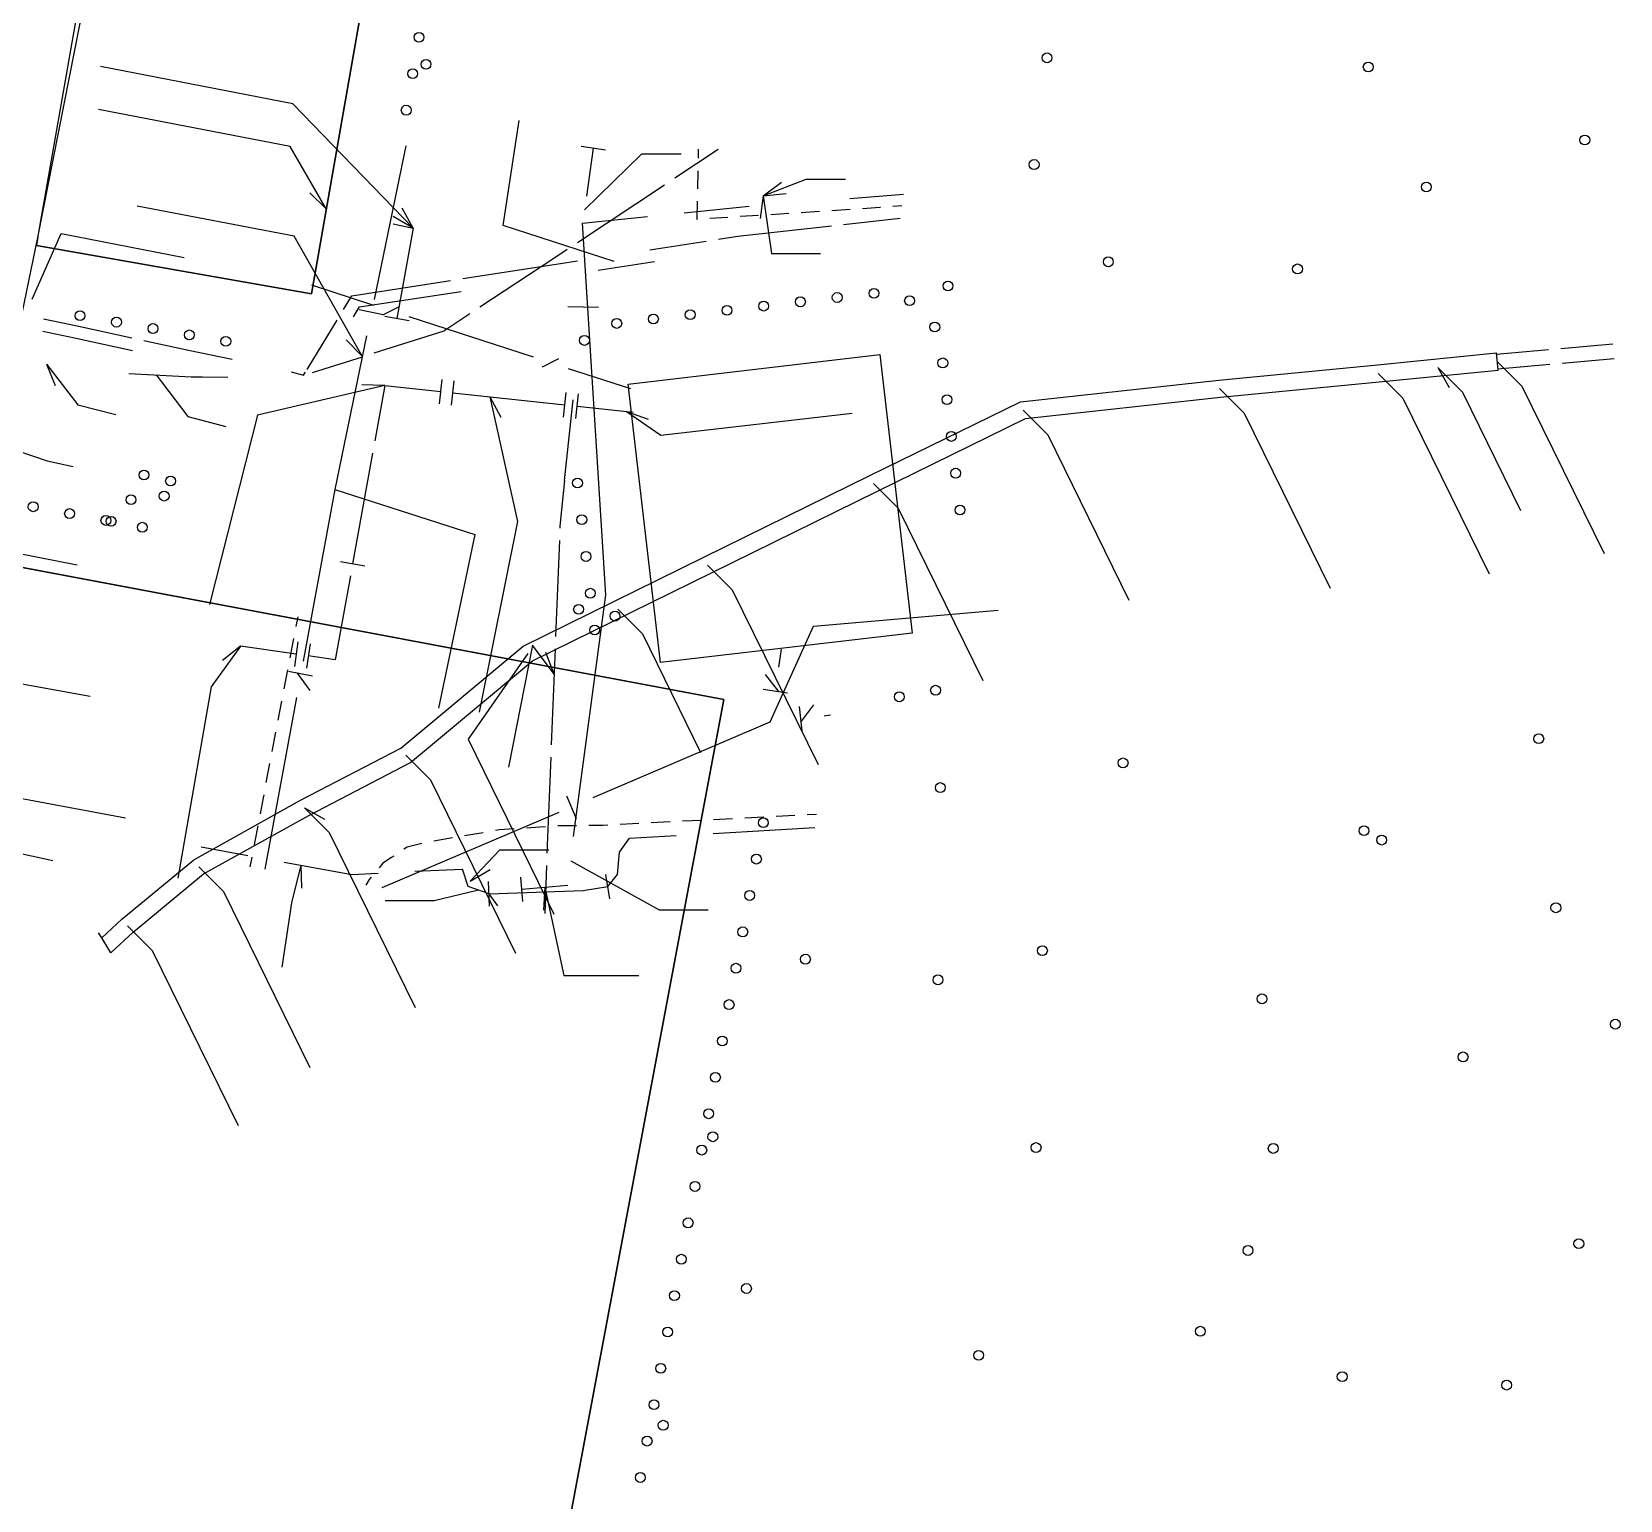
# Model space of a CAD drawing. Header units: metres. Extents: x 3206 to 3701, y 9896 to 11410.
# Drawn here: x 3316.7 to 3381.1, y 10362.3 to 10421.8 of the extents above; entities that cross this region are included whole.
import ezdxf

# ---------------------------------------------------------------- set-up
doc = ezdxf.new("R2010")
doc.units = ezdxf.units.M
for name, color, linetype in [('BUILDING', 7, 'Continuous'), ('CURB', 7, 'Continuous'), ('ELECTR_CABLE', 7, 'Continuous'), ('ELECTR_CABLE_COMM', 7, 'Continuous'), ('GAS', 7, 'Continuous'), ('GROUND', 7, 'Continuous'), ('SEWER', 7, 'Continuous'), ('SIDEWALK_PATH', 7, 'Continuous')]:
    doc.layers.add(name, color=color, linetype=linetype)

# ---------------------------------------------------------------- blocks, each defined once
blk = doc.blocks.new('МОЖЖЕВЕЛЬНИК_СКАЛЬНЫЙ')
blk.add_circle((0, 0), 0.2)
blk = doc.blocks.new('КЛЕН_САХАРИСТЫЙ')
blk.add_circle((0, 0), 0.2)
blk = doc.blocks.new('БЕРЕЗА_ПОЛЕЗНАЯ')
blk.add_circle((0, 0), 0.2)
blk = doc.blocks.new('ЧЕРЕМУХА_ШУБЕРТ')
blk.add_circle((0, 0), 0.2)

msp = doc.modelspace()

# ---------------------------------------------------------------- linework, layer by layer
at = {"layer": 'BUILDING'}
for points in [[(3316.873, 10413.164), (3323.111, 10448.693), (3334.254, 10446.737), (3328.017, 10411.207)], [(3352.378, 10397.45), (3342.172, 10396.259), (3340.855, 10407.548), (3351.061, 10408.738)], [(3330.49, 10318.976), (3299.381, 10324.823), (3313.625, 10400.614), (3344.734, 10394.767)]]:
    msp.add_lwpolyline(points, close=True, dxfattribs=at)
at = {"layer": 'CURB'}
for points in [[(3343.704, 10417.064), (3343.696, 10416.694)], [(3343.687, 10416.194), (3343.672, 10415.453)], [(3343.662, 10414.953), (3343.648, 10414.231), (3343.666, 10414.232)], [(3344.165, 10414.264), (3344.904, 10414.312)], [(3345.403, 10414.344), (3346.142, 10414.391)], [(3346.641, 10414.423), (3347.38, 10414.471)], [(3347.879, 10414.503), (3348.618, 10414.55)], [(3349.117, 10414.582), (3349.857, 10414.63)], [(3350.355, 10414.662), (3351.063, 10414.714), (3351.094, 10414.716)], [(3351.593, 10414.753), (3351.962, 10414.78)], [(3327.461, 10398.107), (3327.387, 10397.72)], [(3327.293, 10397.229), (3327.145, 10396.455)], [(3327.051, 10395.964), (3326.903, 10395.189)], [(3326.809, 10394.698), (3326.661, 10393.924)], [(3326.567, 10393.433), (3326.418, 10392.659)], [(3326.324, 10392.168), (3326.176, 10391.393)], [(3326.082, 10390.902), (3326.057, 10390.77), (3325.934, 10390.128)], [(3341.298, 10389.736), (3340.533, 10389.697)], [(3342.563, 10389.8), (3341.798, 10389.761)], [(3343.827, 10389.864), (3343.062, 10389.825)], [(3345.091, 10389.928), (3344.326, 10389.889)], [(3346.356, 10389.992), (3345.591, 10389.953)], [(3347.62, 10390.056), (3346.855, 10390.017)], [(3348.502, 10390.1), (3348.12, 10390.081)], [(3325.84, 10389.637), (3325.722, 10389.018), (3325.692, 10388.863)], [(3333.737, 10389.152), (3332.982, 10389.025)], [(3334.985, 10389.363), (3334.23, 10389.235)], [(3336.241, 10389.515), (3335.638, 10389.473), (3335.478, 10389.446)], [(3337.504, 10389.602), (3337.276, 10389.586), (3336.739, 10389.549)], [(3338.768, 10389.648), (3338.051, 10389.639), (3338.002, 10389.636)], [(3340.034, 10389.672), (3339.829, 10389.662), (3339.268, 10389.655)], [(3332.491, 10388.931), (3331.895, 10388.784), (3331.769, 10388.698)], [(3325.598, 10388.372), (3325.524, 10387.985)], [(3331.355, 10388.418), (3331.268, 10388.36), (3330.918, 10388.123), (3330.763, 10387.941)], [(3330.439, 10387.56), (3330.361, 10387.468), (3330.23, 10387.241)]]:
    msp.add_lwpolyline(points, dxfattribs=at)
at = {"layer": 'ELECTR_CABLE'}
for points in [[(3340.293, 10412.512), (3335.795, 10413.965), (3336.439, 10418.233)], [(3338.95, 10417.181), (3339.94, 10417.041)], [(3339.09, 10414.61), (3341.414, 10416.88), (3343.009, 10416.88)], [(3339.445, 10417.111), (3339.17, 10415.16)], [(3344.514, 10417.055), (3342.748, 10415.887)], [(3342.331, 10415.611), (3338.8, 10413.274)], [(3346.33, 10415.18), (3348.078, 10415.845), (3349.673, 10415.845)], [(3346.33, 10415.18), (3347.082, 10415.734)], [(3346.33, 10415.18), (3346.214, 10414.253)], [(3346.33, 10415.18), (3347.26, 10415.266)], [(3346.33, 10415.18), (3346.677, 10412.832), (3348.661, 10412.832)], [(3349.853, 10415.064), (3352.026, 10415.24)], [(3339.01, 10414.06), (3341.639, 10414.333)], [(3343.131, 10414.487), (3345.76, 10414.76)], [(3349.597, 10414.015), (3351.891, 10414.27)], [(3316.691, 10410.986), (3317.869, 10413.641), (3322.852, 10412.68)], [(3338.65, 10389.21), (3339.96, 10399), (3339.01, 10414.06)], [(3344.517, 10413.415), (3345.307, 10413.537), (3349.1, 10413.959)], [(3338.383, 10412.998), (3337.842, 10412.641), (3334.851, 10410.662)], [(3341.742, 10412.987), (3344.023, 10413.339)], [(3334.157, 10411.82), (3338.112, 10412.429), (3338.807, 10412.536)], [(3339.647, 10412.159), (3341.934, 10412.511)], [(3329.319, 10410.568), (3329.659, 10411.127), (3333.663, 10411.744)], [(3329.727, 10410.276), (3329.965, 10410.669), (3334.085, 10411.303)], [(3334.434, 10410.386), (3333.391, 10409.696), (3330.547, 10408.793)], [(3338.42, 10410.683), (3339.658, 10410.659)], [(3317.156, 10410.195), (3318.52, 10409.907), (3320.737, 10409.421)], [(3327.839, 10408.13), (3329.06, 10410.141)], [(3317.128, 10409.69), (3318.415, 10409.419), (3320.758, 10408.905)], [(3321.225, 10409.314), (3323.033, 10408.918), (3324.808, 10408.553)], [(3378.677, 10408.991), (3380.783, 10409.179)], [(3319.515, 10385.098), (3320.329, 10385.854), (3323.252, 10388.27), (3327.574, 10390.679), (3331.645, 10392.793), (3336.598, 10396.926), (3343.926, 10400.524), (3350.656, 10403.834), (3356.771, 10406.832), (3364.804, 10407.708), (3371.236, 10408.329), (3376.065, 10408.809)], [(3330.07, 10408.641), (3328.052, 10408)], [(3376.135, 10408.112), (3376.065, 10408.809)], [(3376.073, 10408.759), (3378.179, 10408.947)], [(3376.1, 10408.46), (3377.1, 10407.46), (3380.433, 10400.674)], [(3378.731, 10408.394), (3380.837, 10408.581)], [(3317.271, 10408.357), (3318.548, 10406.705), (3320.093, 10406.311)], [(3317.271, 10408.357), (3317.624, 10407.492)], [(3319.889, 10384.491), (3320.791, 10385.327), (3323.648, 10387.69), (3327.906, 10390.062), (3332.035, 10392.207), (3336.982, 10396.335), (3344.234, 10399.896), (3350.964, 10403.206), (3356.969, 10406.149), (3364.876, 10407.012), (3371.304, 10407.632), (3376.135, 10408.112)], [(3320.617, 10407.974), (3323.138, 10407.838), (3323.599, 10407.834), (3324.629, 10407.825)], [(3321.72, 10407.915), (3323.002, 10406.225), (3324.546, 10405.83)], [(3327.203, 10408.045), (3327.703, 10407.907), (3327.778, 10408.03)], [(3371.27, 10407.98), (3372.27, 10406.98), (3375.772, 10399.851)], [(3373.685, 10408.22), (3374.685, 10407.22), (3377.045, 10402.416)], [(3373.685, 10408.22), (3374.145, 10407.407)], [(3376.127, 10408.161), (3378.233, 10408.349)], [(3364.84, 10407.36), (3365.84, 10406.36), (3369.32, 10399.276)], [(3338.277, 10403.644), (3338.631, 10406.909)], [(3356.87, 10406.49), (3357.87, 10405.49), (3361.166, 10398.781)], [(3315.484, 10405.052), (3317.299, 10404.441), (3318.356, 10404.199)], [(3338.277, 10403.644), (3338.093, 10401.789), (3338.09, 10401.707)], [(3350.81, 10403.52), (3351.81, 10402.52), (3355.24, 10395.537)], [(3338.07, 10401.207), (3337.915, 10397.318)], [(3310.047, 10400.417), (3314.096, 10395.786), (3319.049, 10394.902)], [(3344.08, 10400.21), (3345.08, 10399.21), (3348.56, 10392.125)], [(3340.435, 10398.42), (3341.435, 10397.42), (3343.795, 10392.616)], [(3337.855, 10395.795), (3336.985, 10396.96), (3336.012, 10392.016)], [(3337.895, 10396.818), (3337.741, 10392.928)], [(3336.79, 10396.63), (3334.368, 10393.159), (3337.851, 10386.068)], [(3337.855, 10395.795), (3337.517, 10396.666)], [(3331.84, 10392.5), (3332.84, 10391.5), (3336.289, 10384.479)], [(3337.721, 10392.429), (3337.566, 10388.539)], [(3327.74, 10390.37), (3328.74, 10389.37), (3332.226, 10382.273)], [(3327.74, 10390.37), (3328.553, 10389.911)], [(3307.851, 10389.328), (3312.525, 10389.328), (3317.532, 10388.239)], [(3340.04, 10387.18), (3340.43, 10387.67), (3340.51, 10388.57), (3340.92, 10389.14), (3342.812, 10389.25)], [(3344.309, 10389.337), (3348.429, 10389.577)], [(3323.545, 10388.792), (3325.439, 10388.446)], [(3334.46, 10387.395), (3335.657, 10388.663), (3337.641, 10388.663)], [(3323.45, 10387.98), (3324.45, 10386.98), (3327.952, 10379.851)], [(3327.589, 10388.053), (3327.213, 10386.518), (3326.822, 10383.917)], [(3326.914, 10388.176), (3329.658, 10387.674), (3330.719, 10387.725)], [(3327.589, 10388.053), (3327.618, 10387.119)], [(3332.217, 10387.798), (3334.14, 10387.89)], [(3335.22, 10386.89), (3334.37, 10387.18), (3334.14, 10387.89)], [(3334.46, 10387.395), (3335.26, 10387.878)], [(3337.55, 10388.039), (3337.487, 10386.094)], [(3338.53, 10388.225), (3342.119, 10386.234), (3344.103, 10386.234)], [(3335.237, 10386.39), (3335.203, 10387.39)], [(3335.22, 10386.89), (3339.04, 10387.02), (3340.04, 10387.18)], [(3336.596, 10386.572), (3336.504, 10387.568)], [(3336.55, 10387.07), (3338.41, 10387.24)], [(3337.48, 10387.155), (3337.426, 10386.222)], [(3337.48, 10387.155), (3338.257, 10383.57), (3341.291, 10383.57)], [(3340.119, 10386.686), (3339.961, 10387.674)], [(3334.795, 10387.035), (3332.989, 10386.605), (3331.005, 10386.605)], [(3335.578, 10386.396), (3335.185, 10386.939)], [(3319.514, 10385.098), (3319.383, 10385.311)], [(3320.56, 10385.59), (3321.56, 10384.59), (3325.043, 10377.499)], [(3319.889, 10384.491), (3319.515, 10385.098)]]:
    msp.add_lwpolyline(points, dxfattribs=at)
at = {"layer": 'ELECTR_CABLE_COMM'}
for points in [[(3328.02, 10411.565), (3330.539, 10410.747)], [(3330.918, 10410.345), (3331.586, 10410.685)], [(3331.965, 10410.283), (3337.004, 10408.645)], [(3337.383, 10408.243), (3338.051, 10408.583)], [(3338.431, 10408.181), (3340.95, 10407.362)], [(3312.867, 10405.478), (3314.312, 10401.049), (3318.523, 10400.217)], [(3310.124, 10391.841), (3313.089, 10391.349), (3320.479, 10389.964)]]:
    msp.add_lwpolyline(points, dxfattribs=at)
at = {"layer": 'GAS'}
for points in [[(3332.142, 10413.857), (3327.258, 10418.904), (3319.46, 10420.417)], [(3328.62, 10414.643), (3327.158, 10417.172), (3319.388, 10418.679)], [(3328.62, 10414.643), (3327.953, 10415.297)], [(3332.142, 10413.857), (3331.336, 10414.33)], [(3332.142, 10413.857), (3331.696, 10414.678)], [(3331.326, 10414.039), (3332.142, 10413.857), (3331.483, 10410.209)], [(3330.991, 10410.298), (3331.975, 10410.12)], [(3330.99, 10407.481), (3325.832, 10406.282), (3323.88, 10398.612)], [(3330.99, 10407.481), (3330.057, 10407.521)], [(3330.99, 10407.481), (3330.585, 10405.239)], [(3330.99, 10407.481), (3333.259, 10407.238)], [(3333.206, 10406.741), (3333.312, 10407.736)], [(3333.703, 10406.688), (3333.809, 10407.682)], [(3333.756, 10407.185), (3338.295, 10406.7)], [(3338.242, 10406.203), (3338.348, 10407.197)], [(3338.739, 10406.15), (3338.845, 10407.144)], [(3335.257, 10407.025), (3336.373, 10401.976), (3334.814, 10394.25)], [(3335.257, 10407.025), (3335.695, 10406.2)], [(3338.792, 10406.647), (3341.061, 10406.404)], [(3340.789, 10406.433), (3342.178, 10405.471), (3349.949, 10406.371)], [(3340.789, 10406.433), (3341.671, 10406.127)], [(3330.496, 10404.747), (3329.685, 10400.264)], [(3329.193, 10400.353), (3330.177, 10400.175)], [(3329.596, 10399.772), (3328.981, 10396.371), (3327.892, 10396.529)], [(3325.142, 10396.926), (3323.951, 10395.278), (3322.6, 10387.516)], [(3325.142, 10396.926), (3324.412, 10396.344)], [(3327.397, 10396.6), (3325.142, 10396.926)], [(3327.469, 10397.095), (3327.325, 10396.105)], [(3327.963, 10397.023), (3327.82, 10396.034)]]:
    msp.add_lwpolyline(points, dxfattribs=at)
at = {"layer": 'GROUND'}
msp.add_lwpolyline([(3330.49, 10318.976), (3344.734, 10394.767), (3314.36, 10400.476), (3314.86, 10403.321), (3315.665, 10407.392), (3316.93, 10413.486), (3316.873, 10413.164), (3328.017, 10411.207), (3334.254, 10446.737)], dxfattribs=at)
at = {"layer": 'SEWER'}
for points in [[(3331.84, 10417.194), (3330.555, 10410.97)], [(3330.081, 10408.672), (3327.324, 10413.542), (3320.957, 10414.755)], [(3330.923, 10410.354), (3329.953, 10410.554)], [(3330.252, 10409.5), (3328.968, 10403.276)], [(3330.081, 10408.672), (3329.42, 10409.332)], [(3328.968, 10403.276), (3327.685, 10396.32)], [(3328.968, 10403.276), (3334.642, 10401.443), (3333.165, 10394.417)], [(3346.622, 10393.856), (3348.381, 10397.736), (3355.865, 10398.384)], [(3346.966, 10396.067), (3347.08, 10396.796)], [(3328.065, 10395.712), (3327.091, 10395.892)], [(3327.438, 10395.828), (3327.956, 10395.122)], [(3346.969, 10395.083), (3346.431, 10395.775)], [(3346.339, 10395.182), (3347.317, 10395.029)], [(3327.413, 10394.845), (3326.13, 10387.889)], [(3347.788, 10394.476), (3347.9, 10393.491)], [(3347.86, 10393.842), (3348.385, 10394.543)], [(3339.445, 10390.791), (3346.622, 10393.856)], [(3348.808, 10394.104), (3349.068, 10394.134)], [(3338.362, 10390.855), (3338.751, 10389.944)], [(3330.889, 10387.137), (3338.066, 10390.202)]]:
    msp.add_lwpolyline(points, dxfattribs=at)
at = {"layer": 'SIDEWALK_PATH'}
msp.add_lwpolyline([(3315.792, 10433.266), (3311.377, 10408.404), (3311.699, 10408.268), (3312.028, 10408.152), (3312.363, 10408.055), (3312.703, 10407.977), (3315.665, 10407.392), (3316.93, 10413.486), (3322.906, 10443.8)], dxfattribs=at)

# ---------------------------------------------------------------- block references
at = {"layer": 'BUSH'}
for p in [(3332.379, 10421.6), (3332.665, 10420.504), (3357.843, 10420.767), (3332.12, 10420.123), (3331.861, 10418.645), (3379.647, 10417.436), (3373.223, 10415.534), (3360.33, 10412.501), (3367.999, 10412.212), (3353.83, 10411.522), (3347.845, 10410.88), (3349.335, 10411.054), (3350.825, 10411.225), (3352.27, 10410.923), (3318.637, 10410.316), (3341.885, 10410.185), (3343.375, 10410.359), (3344.865, 10410.533), (3346.355, 10410.706), (3320.115, 10410.056), (3321.592, 10409.797), (3323.069, 10409.538), (3340.397, 10410.003), (3353.293, 10409.858), (3324.547, 10409.278), (3339.089, 10409.315), (3353.617, 10408.404), (3353.79, 10406.914), (3353.964, 10405.424), (3321.228, 10403.861), (3354.138, 10403.934), (3322.306, 10403.617), (3338.806, 10403.538), (3316.737, 10402.573), (3320.701, 10402.86), (3322.047, 10403.006), (3354.312, 10402.444), (3318.211, 10402.296), (3319.685, 10402.019), (3319.895, 10401.984), (3338.98, 10402.048), (3321.16, 10401.742), (3339.153, 10400.558), (3339.327, 10399.068), (3338.85, 10398.417), (3340.324, 10398.14), (3339.501, 10397.578), (3351.853, 10394.871), (3353.323, 10395.138), (3377.78, 10393.174), (3360.926, 10392.192), (3353.517, 10391.193), (3346.338, 10389.768), (3371.413, 10389.065), (3346.061, 10388.294), (3345.784, 10386.819), (3378.474, 10386.322), (3345.507, 10385.345), (3357.656, 10384.585), (3345.23, 10383.871), (3348.047, 10384.237), (3366.559, 10382.631), (3344.953, 10382.397), (3344.676, 10380.923), (3374.712, 10380.276), (3344.399, 10379.448), (3344.122, 10377.974), (3344.293, 10377.04), (3343.845, 10376.5), (3357.399, 10376.603), (3367.015, 10376.567), (3343.568, 10375.026), (3343.291, 10373.552), (3379.405, 10372.706), (3343.014, 10372.077), (3345.655, 10370.891), (3342.737, 10370.603), (3342.46, 10369.129), (3364.06, 10369.158), (3342.182, 10367.655), (3355.069, 10368.185), (3369.811, 10367.32), (3376.477, 10366.976), (3341.905, 10366.181), (3342.281, 10365.349), (3341.628, 10364.706), (3341.351, 10363.232)]:
    msp.add_blockref('МОЖЖЕВЕЛЬНИК_СКАЛЬНЫЙ', p, dxfattribs=at)
at = {"layer": 'TREE'}
for name, p in [('КЛЕН_САХАРИСТЫЙ', (3370.866, 10420.396)), ('КЛЕН_САХАРИСТЫЙ', (3357.32, 10416.443)), ('БЕРЕЗА_ПОЛЕЗНАЯ', (3370.697, 10389.444)), ('ЧЕРЕМУХА_ШУБЕРТ', (3353.421, 10383.402)), ('КЛЕН_САХАРИСТЫЙ', (3380.884, 10381.604)), ('БЕРЕЗА_ПОЛЕЗНАЯ', (3365.993, 10372.433))]:
    msp.add_blockref(name, p, dxfattribs=at)

doc.saveas('drawing.dxf')
